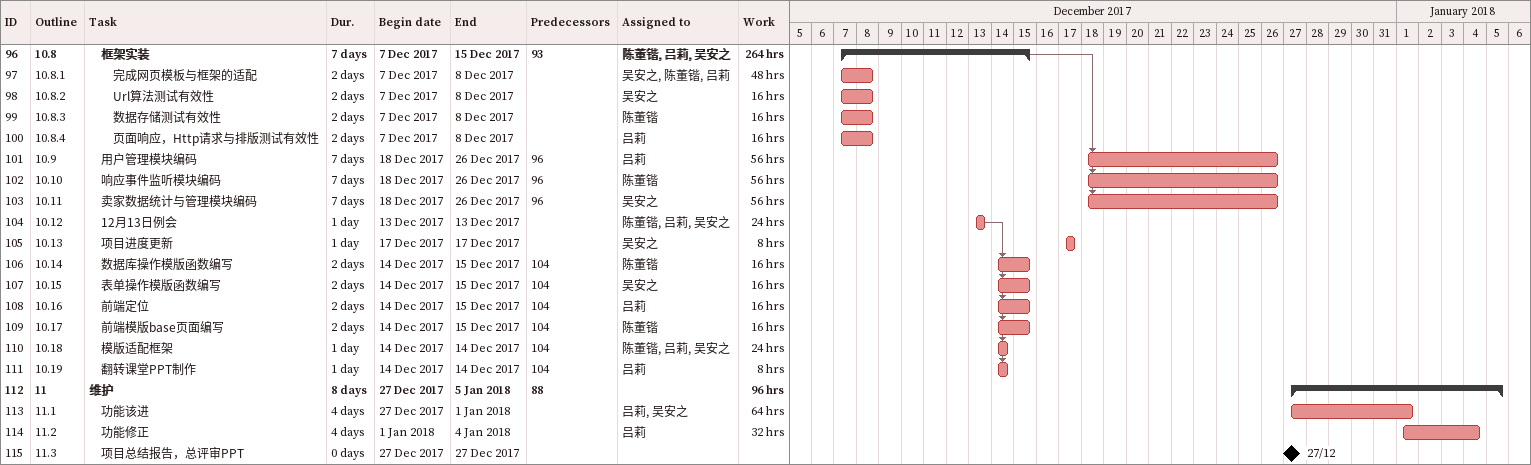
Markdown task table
| ID | WBS | Task | Duration | Start | Finish | Predecessors | Resources | Work (h) |
|---|---|---|---|---|---|---|---|---|
| 96 | 10.8 | **框架实装** | 7d | 2017-12-07 | 2017-12-15 | 93 | 陈董锴, 吕莉, 吴安之 | 264 |
| 97 | 10.8.1 | 完成网页模板与框架的适配 | 2d | 2017-12-07 | 2017-12-08 |  | 吴安之, 陈董锴, 吕莉 | 48 |
| 98 | 10.8.2 | Url算法测试有效性 | 2d | 2017-12-07 | 2017-12-08 |  | 吴安之 | 16 |
| 99 | 10.8.3 | 数据存储测试有效性 | 2d | 2017-12-07 | 2017-12-08 |  | 陈董锴 | 16 |
| 100 | 10.8.4 | 页面响应，Http请求与排版测试有效性 | 2d | 2017-12-07 | 2017-12-08 |  | 吕莉 | 16 |
| 101 | 10.9 | 用户管理模块编码 | 7d | 2017-12-18 | 2017-12-26 | 96 | 吕莉 | 56 |
| 102 | 10.10 | 响应事件监听模块编码 | 7d | 2017-12-18 | 2017-12-26 | 96 | 陈董锴 | 56 |
| 103 | 10.11 | 卖家数据统计与管理模块编码 | 7d | 2017-12-18 | 2017-12-26 | 96 | 吴安之 | 56 |
| 104 | 10.12 | 12月13日例会 | 1d | 2017-12-13 | 2017-12-13 |  | 陈董锴, 吕莉, 吴安之 | 24 |
| 105 | 10.13 | 项目进度更新 | 1d | 2017-12-17 | 2017-12-17 |  | 吴安之 | 8 |
| 106 | 10.14 | 数据库操作模版函数编写 | 2d | 2017-12-14 | 2017-12-15 | 104 | 陈董锴 | 16 |
| 107 | 10.15 | 表单操作模版函数编写 | 2d | 2017-12-14 | 2017-12-15 | 104 | 吴安之 | 16 |
| 108 | 10.16 | 前端定位 | 2d | 2017-12-14 | 2017-12-15 | 104 | 吕莉 | 16 |
| 109 | 10.17 | 前端模版base页面编写 | 2d | 2017-12-14 | 2017-12-15 | 104 | 陈董锴 | 16 |
| 110 | 10.18 | 模版适配框架 | 1d | 2017-12-14 | 2017-12-14 | 104 | 陈董锴, 吕莉, 吴安之 | 24 |
| 111 | 10.19 | 翻转课堂PPT制作 | 1d | 2017-12-14 | 2017-12-14 | 104 | 吕莉 | 8 |
| 112 | 11 | **维护** | 8d | 2017-12-27 | 2018-01-05 | 88 |  | 96 |
| 113 | 11.1 | 功能该进 | 4d | 2017-12-27 | 2018-01-01 |  | 吕莉, 吴安之 | 64 |
| 114 | 11.2 | 功能修正 | 4d | 2018-01-01 | 2018-01-04 |  | 吕莉 | 32 |
| 115 | 11.3 | 项目总结报告，总评审PPT | 0d | 2017-12-27 | 2017-12-27 |  |  |  |
